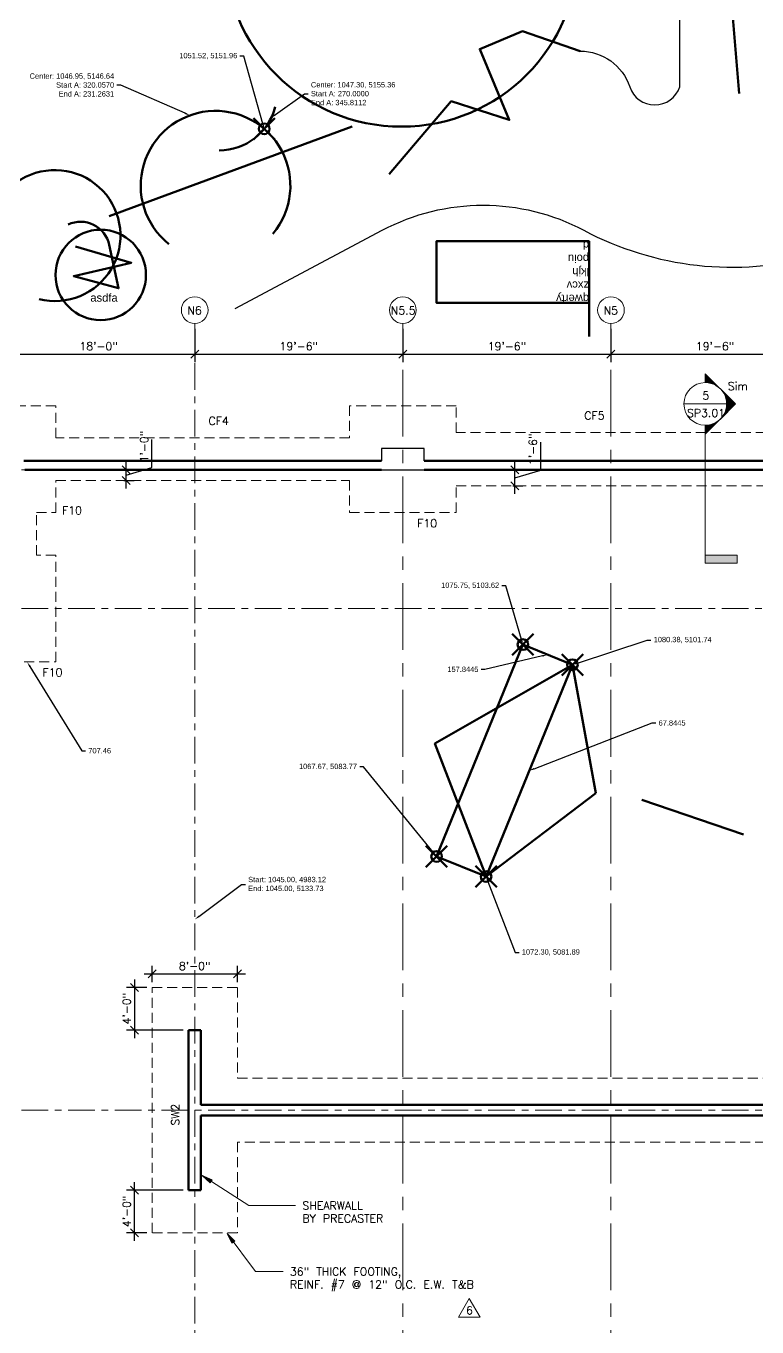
# Model space of a CAD drawing. Header units: feet. Extents: x 910 to 1330, y 4938 to 5224.
# Drawn here: x 1029.2 to 1097.7, y 5039.7 to 5161.6 of the extents above; entities that cross this region are included whole.
import ezdxf
from ezdxf import colors
from ezdxf.entities.mleader import LeaderData, LeaderLine
from ezdxf.math import Vec2, Vec3

# ---------------------------------------------------------------- set-up
doc = ezdxf.new("R2010")
doc.units = ezdxf.units.FT
doc.header["$LTSCALE"] = 5
doc.header["$MEASUREMENT"] = 0
doc.header["$PDMODE"] = 35
doc.header["$PDSIZE"] = 1
for name, pattern in [('CENTER', [2, 1.25, -0.25, 0.25, -0.25]), ('Grid Line 1_2_', [0.875, 0.5, -0.125, 0.125, -0.125]), ('Hidden', [0.28125, 0.1875, -0.09375])]:
    doc.linetypes.add(name, pattern=pattern)
doc.layers.get('0').update_dxf_attribs({"color": 250})
doc.layers.get('Defpoints').update_dxf_attribs({"color": 250})
for name, color, linetype, lineweight in [('A-ANNO-DIMS', 250, 'Continuous', 9), ('A-DETL-MBND', 5, 'Hidden', 9), ('A-WALL', 250, 'Continuous', 13), ('G-ANNO-REVC-IDEN', 250, 'Continuous', 9), ('G-ANNO-SYMB', 250, 'Continuous', 9), ('G-ANNO-TEXT', 250, 'Continuous', 9), ('G-ANNO-TTLB-WIDE', 250, 'Continuous', 50), ('S-COLS', 250, 'Continuous', 9), ('S-FNDN-IDEN', 250, 'Continuous', 9), ('S-GRID', 1, 'CENTER', 9), ('S-GRID-IDEN', 1, 'Continuous', 9)]:
    doc.layers.add(name, color=color, linetype=linetype, lineweight=lineweight)
doc.layers.add('TEST', color=3, linetype='Continuous')
doc.styles.get("Standard").update_dxf_attribs({"font": 'arial.ttf'})
doc.styles.add('txt_also', font='txt.shx')
doc.dimstyles.new('Linear_-_3_32__Arial', dxfattribs={"dimtxt": 0.75, "dimasz": 0.75, "dimexe": 0.75, "dimexo": 0.5, "dimgap": 0.35, "dimtad": 1, "dimdec": 4, "dimlfac": 12, "dimrnd": 0.0625, "dimzin": 3, "dimdsep": 46, "dimlunit": 4, "dimtxsty": 'txt_also', "dimblk1": 'OBLIQUE', "dimblk2": 'OBLIQUE', "dimsah": 1, "dimcen": 0.09, "dimdle": 0.75, "dimazin": 0, "dimtfac": 1, "dimtdec": 4, "dimtmove": 1, "dimatfit": 2, "dimfxl": 1, "dimtvp": 1, "dimfrac": 2, "dimtolj": 1, "dimtzin": 0, "dimarcsym": 2})

# ---------------------------------------------------------------- blocks, each defined once
blk = doc.blocks.new('Grid - Tag_Column_Grid_Head-327277-NORTH GARAGE FOUNDATION PLAN')
at = {"layer": 'S-GRID-IDEN'}
blk.add_circle((0, 0), 0.156, dxfattribs=at)
blk = doc.blocks.new('_Oblique')
at = {"color": 0, "linetype": 'ByBlock', "lineweight": -2}
blk.add_line((-0.5, -0.5), (0.5, 0.5), dxfattribs=at)
blk = doc.blocks.new('*D9')
at = {"layer": 'A-ANNO-DIMS', "color": 0, "lineweight": -2, "transparency": 16777216}
for p, q in [((1040.25, 5072.76), (1049.75, 5072.76)), ((1041, 5072), (1041, 5073.51)), ((1049, 5072), (1049, 5073.51))]:
    blk.add_line(p, q, dxfattribs=at)
at = {"layer": 'Defpoints', "color": 0, "transparency": 16777216}
for p in [(1049, 5072.76), (1041, 5071.5), (1049, 5071.5)]:
    blk.add_point(p, dxfattribs=at)
at = {"layer": 'A-ANNO-DIMS', "color": 0, "lineweight": -2, "transparency": 16777216, "xscale": 0.75, "yscale": 0.75, "zscale": 0.75, "rotation": 180}
blk.add_blockref('_Oblique', (1041, 5072.76), dxfattribs=at)
at = {"layer": 'A-ANNO-DIMS', "color": 0, "lineweight": -2, "transparency": 16777216, "xscale": 0.75, "yscale": 0.75, "zscale": 0.75}
blk.add_blockref('_Oblique', (1049, 5072.76), dxfattribs=at)
at = {"layer": 'A-ANNO-DIMS', "color": 0, "transparency": 16777216, "insert": (1045, 5073.5), "char_height": 0.75, "width": 3.2068, "attachment_point": 5, "style": 'txt_also'}
blk.add_mtext('\\A1;8\'-0"', dxfattribs=at)
blk = doc.blocks.new('*D16')
at = {"layer": 'A-ANNO-DIMS', "color": 0, "lineweight": -2, "transparency": 16777216}
for p, q in [((1077.43, 5119.98), (1077.43, 5122.6)), ((1074.8, 5120), (1075.75, 5120)), ((1075, 5117.75), (1075, 5120.75)), ((1075, 5119.25), (1077.43, 5119.98)), ((1074.8, 5118.5), (1075.75, 5118.5))]:
    blk.add_line(p, q, dxfattribs=at)
at = {"layer": 'Defpoints', "color": 0, "transparency": 16777216}
for p in [(1074.3, 5120), (1075, 5120), (1074.3, 5118.5)]:
    blk.add_point(p, dxfattribs=at)
at = {"layer": 'A-ANNO-DIMS', "color": 0, "lineweight": -2, "transparency": 16777216, "xscale": 0.75, "yscale": 0.75, "zscale": 0.75}
for p, rotation in [((1075, 5120), 90), ((1075, 5118.5), 270)]:
    blk.add_blockref('_Oblique', p, dxfattribs=dict(at, rotation=rotation))
at = {"layer": 'A-ANNO-DIMS', "color": 0, "transparency": 16777216, "insert": (1076.69, 5121.93), "char_height": 0.75, "width": 3.2068, "attachment_point": 5, "rotation": 90, "style": 'txt_also'}
blk.add_mtext('\\A1;1\'-6"', dxfattribs=at)
blk = doc.blocks.new('*D17')
at = {"layer": 'A-ANNO-DIMS', "color": 0, "lineweight": -2, "transparency": 16777216}
for p, q in [((1040.99, 5120.23), (1040.99, 5122.85)), ((1038.36, 5120), (1039.32, 5120)), ((1038.57, 5118.25), (1038.57, 5120.75)), ((1038.57, 5119.5), (1040.99, 5120.23)), ((1038.36, 5119), (1039.32, 5119))]:
    blk.add_line(p, q, dxfattribs=at)
at = {"layer": 'Defpoints', "color": 0, "transparency": 16777216}
for p in [(1037.86, 5120), (1038.57, 5120), (1037.86, 5119)]:
    blk.add_point(p, dxfattribs=at)
at = {"layer": 'A-ANNO-DIMS', "color": 0, "lineweight": -2, "transparency": 16777216, "xscale": 0.75, "yscale": 0.75, "zscale": 0.75}
for p, rotation in [((1038.57, 5120), 90), ((1038.57, 5119), 270)]:
    blk.add_blockref('_Oblique', p, dxfattribs=dict(at, rotation=rotation))
at = {"layer": 'A-ANNO-DIMS', "color": 0, "transparency": 16777216, "insert": (1040.26, 5122.18), "char_height": 0.75, "width": 3.2068, "attachment_point": 5, "rotation": 90, "style": 'txt_also'}
blk.add_mtext('\\A1;1\'-0"', dxfattribs=at)
blk = doc.blocks.new('Section - 3_32_ x 3_8_-18514-NORTH GARAGE FOUNDATION PLAN')
at = {"layer": 'G-ANNO-SYMB'}
blk.add_hatch(color=256, dxfattribs=at).paths.add_polyline_path([(0, 0.375), (0, 0), (-0.09375, 0), (-0.09375, 0.375)], flags=0)
for p, q in [((0, 0.375), (-0.09375, 0.375)), ((-0.09375, 0.375), (-0.09375, 0)), ((0, 0), (0, 0.375)), ((-0.09375, 0), (0, 0))]:
    blk.add_line(p, q, dxfattribs=at)
blk = doc.blocks.new('Section - Section Head - Filled-1526-NORTH GARAGE FOUNDATION PLAN')
at = {"layer": 'G-ANNO-SYMB'}
h = blk.add_hatch(color=256, dxfattribs=at)
edge = h.paths.add_edge_path(flags=0)
edge.add_line((-0.427, 0.177), (-0.25, 0.354))
edge.add_line((-0.25, 0.354), (-0.25, 0.25))
edge.add_arc((-0.25, 0), 0.25, 90, 135)
h = blk.add_hatch(color=256, dxfattribs=at)
edge = h.paths.add_edge_path(flags=0)
edge.add_arc((-0.25, 0), 0.25, 45, 90)
edge.add_line((-0.25, 0.25), (-0.25, 0.354))
edge.add_line((-0.25, 0.354), (-0.073, 0.177))
h = blk.add_hatch(color=256, dxfattribs=at)
edge = h.paths.add_edge_path(flags=0)
edge.add_arc((-0.25, 0), 0.25, 137.9216, 180)
edge.add_line((-0.5, 0), (-0.604, 0))
edge.add_line((-0.604, 0), (-0.436, 0.168))
h = blk.add_hatch(color=256, dxfattribs=at)
edge = h.paths.add_edge_path(flags=0)
edge.add_line((-0.064, 0.168), (0.104, 0))
edge.add_line((0.104, 0), (0, 0))
edge.add_arc((-0.25, 0), 0.25, 0, 42.0784)
for p, q in [((-0.25, 0.354), (-0.604, 0)), ((-0.25, 0.354), (-0.427, 0.177)), ((-0.25, 0.354), (0.104, 0)), ((-0.25, 0.25), (-0.25, 0.354)), ((-0.073, 0.177), (-0.25, 0.354)), ((-0.25, 0.354), (-0.25, 0.25)), ((-0.436, 0.168), (-0.604, 0)), ((0.104, 0), (-0.064, 0.168)), ((-0.5, 0), (-0.604, 0)), ((-0.604, 0), (-0.5, 0)), ((0, 0), (0.104, 0)), ((0, 0), (0.104, 0))]:
    blk.add_line(p, q, dxfattribs=at)
for start, end in [(360, 180), (180, 360)]:
    blk.add_arc((-0.25, 0), 0.25, start, end, dxfattribs=at)
blk = doc.blocks.new('*D29')
at = {"layer": 'A-ANNO-DIMS', "color": 0, "lineweight": -2, "transparency": 16777216}
for p, q in [((1040.5, 5071.5), (1038.62, 5071.5)), ((1039.37, 5072.25), (1039.37, 5066.75)), ((1043.92, 5067.5), (1038.62, 5067.5))]:
    blk.add_line(p, q, dxfattribs=at)
at = {"layer": 'Defpoints', "color": 0, "transparency": 16777216}
for p in [(1041, 5071.5), (1039.37, 5067.5), (1044.42, 5067.5)]:
    blk.add_point(p, dxfattribs=at)
at = {"layer": 'A-ANNO-DIMS', "color": 0, "lineweight": -2, "transparency": 16777216, "xscale": 0.75, "yscale": 0.75, "zscale": 0.75}
for p, rotation in [((1039.37, 5071.5), 90), ((1039.37, 5067.5), 270)]:
    blk.add_blockref('_Oblique', p, dxfattribs=dict(at, rotation=rotation))
at = {"layer": 'A-ANNO-DIMS', "color": 0, "transparency": 16777216, "insert": (1038.63, 5069.5), "char_height": 0.75, "width": 3.2068, "attachment_point": 5, "rotation": 90, "style": 'txt_also'}
blk.add_mtext('\\A1;4\'-0"', dxfattribs=at)
blk = doc.blocks.new('*D32')
at = {"layer": 'A-ANNO-DIMS', "color": 0, "lineweight": -2, "transparency": 16777216}
for p, q in [((1039.37, 5047.75), (1039.37, 5053.25)), ((1043.92, 5052.5), (1038.62, 5052.5)), ((1040.5, 5048.5), (1038.62, 5048.5))]:
    blk.add_line(p, q, dxfattribs=at)
at = {"layer": 'Defpoints', "color": 0, "transparency": 16777216}
for p in [(1039.37, 5052.5), (1044.42, 5052.5), (1041, 5048.5)]:
    blk.add_point(p, dxfattribs=at)
at = {"layer": 'A-ANNO-DIMS', "color": 0, "lineweight": -2, "transparency": 16777216, "xscale": 0.75, "yscale": 0.75, "zscale": 0.75}
for p, rotation in [((1039.37, 5052.5), 90), ((1039.37, 5048.5), 270)]:
    blk.add_blockref('_Oblique', p, dxfattribs=dict(at, rotation=rotation))
at = {"layer": 'A-ANNO-DIMS', "color": 0, "transparency": 16777216, "insert": (1038.63, 5050.5), "char_height": 0.75, "width": 3.2068, "attachment_point": 5, "rotation": 90, "style": 'txt_also'}
blk.add_mtext('\\A1;4\'-0"', dxfattribs=at)
blk = doc.blocks.new('Revision Tag - Revision Tag-1868994-NORTH GARAGE FOUNDATION PLAN')
at = {"layer": 'G-ANNO-REVC-IDEN'}
for p, q in [((0, 0.138), (-0.126, -0.08)), ((0, 0.138), (0.126, -0.08)), ((-0.126, -0.08), (0.126, -0.08))]:
    blk.add_line(p, q, dxfattribs=at)
blk = doc.blocks.new('*D36')
at = {"layer": 'A-ANNO-DIMS', "color": 0, "lineweight": -2, "transparency": 16777216}
for p, q in [((1027, 5134.01), (1027, 5130.1)), ((1045, 5133.23), (1045, 5130.1)), ((1026.25, 5130.85), (1045.75, 5130.85))]:
    blk.add_line(p, q, dxfattribs=at)
at = {"layer": 'Defpoints', "color": 0, "transparency": 16777216}
for p in [(1027, 5134.51), (1045, 5133.73), (1045, 5130.85)]:
    blk.add_point(p, dxfattribs=at)
at = {"layer": 'A-ANNO-DIMS', "color": 0, "lineweight": -2, "transparency": 16777216, "xscale": 0.75, "yscale": 0.75, "zscale": 0.75, "rotation": 180}
blk.add_blockref('_Oblique', (1027, 5130.85), dxfattribs=at)
at = {"layer": 'A-ANNO-DIMS', "color": 0, "lineweight": -2, "transparency": 16777216, "xscale": 0.75, "yscale": 0.75, "zscale": 0.75}
blk.add_blockref('_Oblique', (1045, 5130.85), dxfattribs=at)
at = {"layer": 'A-ANNO-DIMS', "color": 0, "transparency": 16777216, "insert": (1036, 5131.59), "char_height": 0.75, "attachment_point": 5, "style": 'txt_also'}
blk.add_mtext('\\A1;18\'-0"', dxfattribs=at)
blk = doc.blocks.new('*D37')
at = {"layer": 'A-ANNO-DIMS', "color": 0, "lineweight": -2, "transparency": 16777216}
for p, q in [((1045, 5133.23), (1045, 5130.1)), ((1064.5, 5133.23), (1064.5, 5130.1)), ((1044.25, 5130.85), (1065.25, 5130.85))]:
    blk.add_line(p, q, dxfattribs=at)
at = {"layer": 'Defpoints', "color": 0, "transparency": 16777216}
for p in [(1045, 5133.73), (1064.5, 5133.73), (1064.5, 5130.85)]:
    blk.add_point(p, dxfattribs=at)
at = {"layer": 'A-ANNO-DIMS', "color": 0, "lineweight": -2, "transparency": 16777216, "xscale": 0.75, "yscale": 0.75, "zscale": 0.75, "rotation": 180}
blk.add_blockref('_Oblique', (1045, 5130.85), dxfattribs=at)
at = {"layer": 'A-ANNO-DIMS', "color": 0, "lineweight": -2, "transparency": 16777216, "xscale": 0.75, "yscale": 0.75, "zscale": 0.75}
blk.add_blockref('_Oblique', (1064.5, 5130.85), dxfattribs=at)
at = {"layer": 'A-ANNO-DIMS', "color": 0, "transparency": 16777216, "insert": (1054.75, 5131.59), "char_height": 0.75, "attachment_point": 5, "style": 'txt_also'}
blk.add_mtext('\\A1;19\'-6"', dxfattribs=at)
blk = doc.blocks.new('*D38')
at = {"layer": 'A-ANNO-DIMS', "color": 0, "lineweight": -2, "transparency": 16777216}
for p, q in [((1064.5, 5133.23), (1064.5, 5130.1)), ((1084, 5133.23), (1084, 5130.1)), ((1063.75, 5130.85), (1084.75, 5130.85))]:
    blk.add_line(p, q, dxfattribs=at)
at = {"layer": 'Defpoints', "color": 0, "transparency": 16777216}
for p in [(1064.5, 5133.73), (1084, 5133.73), (1084, 5130.85)]:
    blk.add_point(p, dxfattribs=at)
at = {"layer": 'A-ANNO-DIMS', "color": 0, "lineweight": -2, "transparency": 16777216, "xscale": 0.75, "yscale": 0.75, "zscale": 0.75, "rotation": 180}
blk.add_blockref('_Oblique', (1064.5, 5130.85), dxfattribs=at)
at = {"layer": 'A-ANNO-DIMS', "color": 0, "lineweight": -2, "transparency": 16777216, "xscale": 0.75, "yscale": 0.75, "zscale": 0.75}
blk.add_blockref('_Oblique', (1084, 5130.85), dxfattribs=at)
at = {"layer": 'A-ANNO-DIMS', "color": 0, "transparency": 16777216, "insert": (1074.25, 5131.59), "char_height": 0.75, "attachment_point": 5, "style": 'txt_also'}
blk.add_mtext('\\A1;19\'-6"', dxfattribs=at)
blk = doc.blocks.new('*D39')
at = {"layer": 'A-ANNO-DIMS', "color": 0, "lineweight": -2, "transparency": 16777216}
for p, q in [((1084, 5133.23), (1084, 5130.1)), ((1103.5, 5133.23), (1103.5, 5130.1)), ((1083.25, 5130.85), (1104.25, 5130.85))]:
    blk.add_line(p, q, dxfattribs=at)
at = {"layer": 'Defpoints', "color": 0, "transparency": 16777216}
for p in [(1084, 5133.73), (1103.5, 5133.73), (1103.5, 5130.85)]:
    blk.add_point(p, dxfattribs=at)
at = {"layer": 'A-ANNO-DIMS', "color": 0, "lineweight": -2, "transparency": 16777216, "xscale": 0.75, "yscale": 0.75, "zscale": 0.75, "rotation": 180}
blk.add_blockref('_Oblique', (1084, 5130.85), dxfattribs=at)
at = {"layer": 'A-ANNO-DIMS', "color": 0, "lineweight": -2, "transparency": 16777216, "xscale": 0.75, "yscale": 0.75, "zscale": 0.75}
blk.add_blockref('_Oblique', (1103.5, 5130.85), dxfattribs=at)
at = {"layer": 'A-ANNO-DIMS', "color": 0, "transparency": 16777216, "insert": (1093.75, 5131.59), "char_height": 0.75, "attachment_point": 5, "style": 'txt_also'}
blk.add_mtext('\\A1;19\'-6"', dxfattribs=at)
blk = doc.blocks.new('dzz')
blk.add_lwpolyline([(-2.33, 2.45), (2.91, 0.93), (-2.49, -0.32), (1.72, -1.45), (0.84, 2.61, 0.483048), (-3, 4.52, 1.983233)], format="xyb")
blk.add_arc((-4.25, 3.48), 6.14, 255.9714, 190.063)
at = {"layer": 'G-ANNO-TTLB-WIDE'}
blk.add_circle((0.04, -0.21), 4.24, dxfattribs=at)
at = {"insert": (-0.93, -1.96), "char_height": 0.75, "width": 2.5759, "attachment_point": 1}
blk.add_mtext('asdfa', dxfattribs=at)

msp = doc.modelspace()

# ---------------------------------------------------------------- hatches: boundary and pattern name
at = {"layer": 'G-ANNO-TEXT'}
for points in [[(1045.6985348, 5053.8703133), (1046.4434787, 5053.1802772), (1046.6345593, 5053.4766773)], [(1048.0332982, 5048.4231276), (1048.4889192, 5047.5156582), (1048.7718147, 5047.7262168)]]:
    msp.add_hatch(color=7, dxfattribs=at).paths.add_polyline_path(points, flags=0)

# ---------------------------------------------------------------- linework, layer by layer
at = {"layer": 'A-DETL-MBND'}
for p, q in [((1041, 5071.5), (1049, 5071.5)), ((1041, 5048.5), (1041, 5071.5)), ((1049, 5071.5), (1049, 5063)), ((1049, 5063), (1157.5, 5063)), ((1157.5, 5057), (1049, 5057)), ((1049, 5057), (1049, 5048.5)), ((1049, 5048.5), (1041, 5048.5))]:
    msp.add_line(p, q, dxfattribs=at)
for points in [[(1175, 5125), (1147.5, 5125), (1147.5, 5126), (1137.5, 5126), (1137.5, 5124), (1108.5, 5124), (1108.5, 5126), (1098.5, 5126), (1098.5, 5123.5), (1069.5, 5123.5), (1069.5, 5126), (1059.5, 5126), (1059.5, 5123), (1032, 5123), (1032, 5126), (1022, 5126)], [(1022, 5102), (1032, 5102), (1032, 5112), (1030.1770833, 5112), (1030.1770833, 5116), (1032, 5116), (1032, 5119), (1059.5, 5119), (1059.5, 5116), (1069.5, 5116), (1069.5, 5118.5), (1098.5, 5118.5), (1098.5, 5116), (1108.5, 5116), (1108.5, 5118), (1137.5, 5118), (1137.5, 5116), (1147.5, 5116), (1147.5, 5118), (1175, 5118)]]:
    msp.add_lwpolyline(points, dxfattribs=at)
at = {"layer": 'A-WALL', "lineweight": 50}
for p, q in [((1062.5, 5120.8333333), (1029, 5120.8333333)), ((1029.09375, 5120), (1062.5, 5120)), ((1101.5, 5120.8333333), (1066.5, 5120.8333333)), ((1066.5, 5120), (1101.5, 5120)), ((1045.5833333, 5067.5), (1044.4166667, 5067.5)), ((1044.4166667, 5067.5), (1044.4166667, 5052.5)), ((1045.5833333, 5060.5), (1045.5833333, 5067.5)), ((1161.4166667, 5060.5), (1045.5833333, 5060.5)), ((1045.5833333, 5059.5), (1161.4166667, 5059.5)), ((1045.5833333, 5052.5), (1045.5833333, 5059.5)), ((1044.4166667, 5052.5), (1045.5833333, 5052.5))]:
    msp.add_line(p, q, dxfattribs=at)
at = {"layer": 'G-ANNO-SYMB'}
for p, q in [((1090.8348198, 5126.179811), (1094.8348198, 5126.179811)), ((1092.8348198, 5124.179811), (1092.8348198, 5112.0023608))]:
    msp.add_line(p, q, dxfattribs=at)
at = {"layer": 'G-ANNO-TEXT', "color": 7}
for p, q in [((1045.6985348, 5053.8703133), (1046.4434787, 5053.1802772)), ((1046.6345593, 5053.4766773), (1045.6985348, 5053.8703133)), ((1045.6985348, 5053.8703133), (1050.0761422, 5051.0481953)), ((1046.4434787, 5053.1802772), (1046.6345593, 5053.4766773)), ((1050.0761422, 5051.0481953), (1054.4537495, 5051.0481953)), ((1048.0332982, 5048.4231276), (1048.4889192, 5047.5156582)), ((1048.7718147, 5047.7262168), (1048.0332982, 5048.4231276)), ((1048.0332982, 5048.4231276), (1050.6838474, 5044.8619892)), ((1048.4889192, 5047.5156582), (1048.7718147, 5047.7262168)), ((1050.6838474, 5044.8619892), (1053.2832814, 5044.8619892))]:
    msp.add_line(p, q, dxfattribs=at)
at = {"layer": 'G-ANNO-TTLB-WIDE'}
for p, q in [((1095.353657, 5163.1378696), (1096.0088086, 5155.2816561)), ((1075.7026297, 5161.1031099), (1081.1201469, 5159.2520979)), ((1063.2139791, 5147.7221497), (1069.0288688, 5154.5478789)), ((1036.9881236, 5143.7947333), (1059.7419151, 5152.1749268)), ((1067.6667264, 5083.77129), (1075.7507848, 5103.6247191)), ((1080.3816032, 5101.73911), (1075.7507848, 5103.6247191)), ((1072.2975447, 5081.885681), (1080.3816032, 5101.73911)), ((1082.5738898, 5089.6901325), (1072.2975447, 5081.885681)), ((1096.4235219, 5085.8310554), (1086.8796039, 5089.0856968)), ((1072.2975447, 5081.885681), (1067.6667264, 5083.77129))]:
    msp.add_line(p, q, dxfattribs=at)
at = {"layer": 'G-ANNO-TTLB-WIDE', "color": 221, "ltscale": 10}
msp.add_line((1081.9460296, 5135.6666015), (1081.9460296, 5132.5112926), dxfattribs=at)
at = {"layer": 'G-ANNO-TTLB-WIDE'}
for points in [[(1069.0288688, 5154.5478789), (1074.474559, 5152.7953271), (1071.7055631, 5159.4365771), (1075.7026297, 5161.1031099)], [(1072.2975447, 5081.885681), (1067.5019168, 5094.3454192), (1080.3816032, 5101.73911), (1082.5738898, 5089.6901325)]]:
    msp.add_lwpolyline(points, dxfattribs=at)
at = {"layer": 'G-ANNO-TTLB-WIDE', "color": 221, "ltscale": 10}
msp.add_lwpolyline([(1081.9460296, 5135.6666015), (1067.6460296, 5135.6666015), (1067.6460296, 5141.4288798), (1081.9460296, 5141.4288798)], close=True, dxfattribs=at)
msp.add_circle((1064.3724048, 5168.7480264), 16.5782843, dxfattribs=at)
at = {"layer": 'G-ANNO-TTLB-WIDE'}
for centre, radius, start, end in [((1047.2953951, 5155.3613639), 5.4182785, 270, 345.811158155), ((1046.9529031, 5146.638487), 7.0118647, 320.057037413, 231.263058906)]:
    msp.add_arc(centre, radius, start, end, dxfattribs=at)
for p in [(1051.5154042, 5151.9629429), (1075.7507848, 5103.6247191), (1080.3816032, 5101.73911), (1067.6667264, 5083.77129), (1072.2975447, 5081.885681)]:
    msp.add_point(p, dxfattribs=at)
at = {"layer": 'S-COLS', "lineweight": 30}
for p, q in [((1066.5, 5122), (1062.5, 5122)), ((1062.5, 5122), (1062.5, 5120.8333333)), ((1066.5, 5120.8333333), (1066.5, 5122)), ((1062.5, 5120), (1066.5, 5120))]:
    msp.add_line(p, q, dxfattribs=at)
at = {"layer": 'S-GRID', "linetype": 'Grid Line 1_2_'}
for p, q in [((1045, 4983.1206391), (1045, 5133.7266495)), ((1223.7579736, 5120), (987.5957821, 5120)), ((1223.7579736, 5107), (987.5957821, 5107)), ((1223.7579736, 5060), (987.5957821, 5060))]:
    msp.add_line(p, q, dxfattribs=at)
at = {"layer": 'S-GRID'}
for p, q in [((1064.5, 4983.1206391), (1064.5, 5133.7266495)), ((1084, 4983.1206391), (1084, 5133.7266495))]:
    msp.add_line(p, q, dxfattribs=at)
at = {"layer": 'TEST'}
for points in [[(1081.1201469, 5159.2520979, -0.3238352581), (1085.7562183, 5155.8976753, 0.7235485249), (1090.4405513, 5155.8976753), (1090.4405513, 5162.9355334), (1083.7252481, 5162.4772542)], [(1048.7784133, 5135.121209), (1062.5765055, 5142.4592522, -0.2493720334), (1081.4580776, 5142.4592522, 0.1911698935), (1103.1638082, 5140.0401164), (1117.1232785, 5134.3148264)]]:
    msp.add_lwpolyline(points, format="xyb", dxfattribs=at)

# ---------------------------------------------------------------- block references
at = {"layer": 'G-ANNO-REVC-IDEN', "xscale": 7.999999999999992, "yscale": 7.999999999999992, "zscale": 7.999999999999992}
msp.add_blockref('Revision Tag - Revision Tag-1868994-NORTH GARAGE FOUNDATION PLAN', (1070.7281813, 5041.2378911), dxfattribs=at)
at = {"layer": 'G-ANNO-SYMB', "xscale": 7.999999999999992, "yscale": 7.999999999999992, "zscale": 7.999999999999992, "rotation": 269.9999999999997}
msp.add_blockref('Section - Section Head - Filled-1526-NORTH GARAGE FOUNDATION PLAN', (1092.8348198, 5124.179811), dxfattribs=at)
at = {"layer": 'G-ANNO-SYMB', "extrusion": (0, 0, -1), "xscale": 7.999999999999992, "yscale": 7.999999999999992, "zscale": 7.999999999999992, "rotation": 90.00000000000055}
msp.add_blockref('Section - 3_32_ x 3_8_-18514-NORTH GARAGE FOUNDATION PLAN', (-1092.8348198, 5112.0023608), dxfattribs=at)
at = {"layer": 'G-ANNO-TTLB-WIDE'}
msp.add_blockref('dzz', (1036.152716, 5138.4792724), dxfattribs=at)
at = {"layer": 'S-GRID-IDEN', "xscale": 7.999999999999992, "yscale": 7.999999999999992, "zscale": 7.999999999999992}
for p in [(1045, 5134.9766495), (1064.5, 5134.9766495), (1084, 5134.9766495)]:
    msp.add_blockref('Grid - Tag_Column_Grid_Head-327277-NORTH GARAGE FOUNDATION PLAN', p, dxfattribs=at)

# ---------------------------------------------------------------- texts
at = {"layer": 'G-ANNO-REVC-IDEN', "insert": (1070.4329078, 5041.604399), "char_height": 0.75, "width": 0.707, "attachment_point": 1, "style": 'txt_also'}
msp.add_mtext('6', dxfattribs=at)
at = {"layer": 'G-ANNO-SYMB', "char_height": 0.75, "attachment_point": 1, "style": 'txt_also'}
for s, insert, width in [('5', (1092.5580718, 5127.338864), 0.707), ('Sim', (1094.949902, 5128.22484), 2.222), ('SP3.01', (1091.1202765, 5125.7025104), 4.1915)]:
    msp.add_mtext(s, dxfattribs=dict(at, insert=insert, width=width))
at = {"layer": 'G-ANNO-TEXT', "color": 7, "insert": (1042.8086422, 5058.5410663), "char_height": 0.75, "width": 2.828, "attachment_point": 1, "rotation": 90, "style": 'txt_also'}
msp.add_mtext('SW2', dxfattribs=at)
at = {"layer": 'G-ANNO-TEXT', "color": 7, "char_height": 0.75, "attachment_point": 1, "style": 'txt_also'}
for s, insert, width in [('SHEARWALL', (1055.0937495, 5051.4231953), 7.979), ('BY PRECASTER', (1055.0937495, 5050.214862), 9.92325), ('36" THICK FOOTING,', (1053.9232814, 5045.2369892), 12.625), ('REINF. #7 @ 12" O.C. E.W. T&B', (1053.9232814, 5044.0286558), 18.887)]:
    msp.add_mtext(s, dxfattribs=dict(at, insert=insert, width=width))
at = {"layer": 'G-ANNO-TTLB-WIDE', "color": 221, "ltscale": 10, "insert": (1081.9460296, 5135.6666015), "char_height": 0.75, "attachment_point": 1, "rotation": 180}
msp.add_mtext_dynamic_manual_height_columns('{\\C5;qwerty\\Pzxcv}\\Plkjh\\Ppoiu\\Pd', width=14.29789626, gutter_width=3.75, heights=[0], dxfattribs=at)
at = {"layer": 'S-FNDN-IDEN', "char_height": 0.75, "attachment_point": 1, "style": 'txt_also'}
for s, insert, width in [('CF4', (1046.2994368, 5124.9621824), 2.424), ('CF5', (1081.4994528, 5125.4621824), 2.424), ('F10', (1032.5733062, 5116.5795027), 2.19675), ('F10', (1065.8481904, 5115.3700539), 2.19675), ('F10', (1030.7402353, 5101.3910333), 2.19675)]:
    msp.add_mtext(s, dxfattribs=dict(at, insert=insert, width=width))
at = {"layer": 'S-GRID-IDEN', "char_height": 0.75, "attachment_point": 1, "style": 'txt_also'}
for s, insert, width in [('N6', (1044.3114266, 5135.316739), 1.64125), ('N5.5', (1063.3736313, 5135.316739), 2.70175), ('N5', (1083.3114266, 5135.316739), 1.64125)]:
    msp.add_mtext(s, dxfattribs=dict(at, insert=insert, width=width))

# ---------------------------------------------------------------- dimensions: what is measured, and where the dimension line sits
at = {"layer": 'A-ANNO-DIMS'}
for base, p1, p2, override, picture, middle in [((1045, 5130.8523046), (1027, 5134.5063005), (1045, 5133.7266495), {"dimscale": 1, "dimpost": '<>'}, '*D36', (1036, 5131.5852344)), ((1064.5, 5130.8523046), (1045, 5133.7266495), (1064.5, 5133.7266495), {"dimscale": 1, "dimpost": '<>'}, '*D37', (1054.75, 5131.5852344)), ((1084, 5130.8523046), (1064.5, 5133.7266495), (1084, 5133.7266495), {"dimscale": 1, "dimpost": '<>'}, '*D38', (1074.25, 5131.5852344)), ((1103.5, 5130.8523046), (1084, 5133.7266495), (1103.5, 5133.7266495), {"dimscale": 1, "dimpost": '<>'}, '*D39', (1093.75, 5131.5852344)), ((1049, 5072.7649094), (1041, 5071.5), (1049, 5071.5), {"dimscale": 1, "dimpost": '<>', "dimfxl": 96}, '*D9', (1045, 5073.4978391))]:
    dim = msp.add_linear_dim(base=base, p1=p1, p2=p2, dimstyle='Linear_-_3_32__Arial', override=override, dxfattribs=at)
    dim.commit()
    dim.dimension.update_dxf_attribs({"geometry": picture, "text_midpoint": middle})
for base, p1, p2, override, picture, middle in [((1038.569331, 5120), (1037.8622243, 5119), (1037.8622243, 5120), {"dimscale": 1, "dimpost": '<>', "dimfxl": 12}, '*D17', (1040.2601905, 5120.5771368)), ((1075.0032268, 5120), (1074.29612, 5118.5), (1074.29612, 5120), {"dimscale": 1, "dimpost": '<>', "dimfxl": 18}, '*D16', (1076.6940863, 5120.3271368)), ((1039.3677228, 5067.5), (1041, 5071.5), (1044.4166667, 5067.5), {"dimscale": 1, "dimpost": '<>', "dimfxl": 63.126856}, '*D29', (1038.634793, 5069.5)), ((1039.3677228, 5052.5), (1041, 5048.5), (1044.4166667, 5052.5), {"dimscale": 1, "dimpost": '<>', "dimfxl": 63.126856}, '*D32', (1038.634793, 5050.5))]:
    dim = msp.add_linear_dim(base=base, p1=p1, p2=p2, angle=90, dimstyle='Linear_-_3_32__Arial', override=override, dxfattribs=at)
    dim.commit()
    dim.dimension.update_dxf_attribs({"geometry": picture, "text_midpoint": middle})

# ---------------------------------------------------------------- leaders
at = {"layer": 'G-ANNO-TTLB-WIDE'}
ml = msp.add_multileader_mtext('Standard', dxfattribs=at)
ml.set_content('1051.52, 5151.96', color=256)
ml.set_leader_properties()
ml.build(insert=Vec2(0, 0))
ml.multileader.update_dxf_attribs({"text_left_attachment_type": 2, "text_right_attachment_type": 2, "dogleg_length": 0.36, "arrow_head_size": 0.5})
ctx = ml.context
ctx.base_point, ctx.char_height, ctx.arrow_head_size, ctx.landing_gap_size, ctx.plane_origin = Vec3(1043.4118511, 5158.7801335), 0.5, 0.5, 0.25, Vec3(1051.5154042, 5151.9629429)
ctx.left_attachment, ctx.right_attachment, ctx.text_align_type = 2, 2, 2
notes = []
notes.append((ctx, [(0, (1, 1, 0), (1049.6016601, 5158.7801335), (-1, 0), 0.36, [(0, [(1051.5154042, 5151.9629429)], 0, [])])]))
ctx.mtext.insert, ctx.mtext.alignment, ctx.mtext.flow_direction = Vec3(1048.9916601, 5159.0806109), 3, 5
ml = msp.add_multileader_mtext('Standard', dxfattribs=at)
ml.set_content('Center: 1046.95, 5146.64\\PStart A: 320.0570\\PEnd A: 231.2631', color=256)
ml.set_leader_properties()
ml.build(insert=Vec2(0, 0))
ml.multileader.update_dxf_attribs({"text_left_attachment_type": 2, "text_right_attachment_type": 2, "dogleg_length": 0.36, "arrow_head_size": 0.5})
ctx = ml.context
ctx.base_point, ctx.char_height, ctx.arrow_head_size, ctx.landing_gap_size, ctx.plane_origin = Vec3(1029.3507682, 5156.0639343), 0.5, 0.5, 0.25, Vec3(1044.5518455, 5153.2264434)
ctx.left_attachment, ctx.right_attachment, ctx.text_align_type = 2, 2, 2
notes.append((ctx, [(1, (1, 1, 0), (1038.0647927, 5156.0639343), (-1, 0), 0.36, [(0, [(1044.5518455, 5153.2264434)], 0, [])])]))
ctx.mtext.insert, ctx.mtext.alignment, ctx.mtext.flow_direction = Vec3(1037.4547927, 5157.1612513), 3, 5
ml = msp.add_multileader_mtext('Standard', dxfattribs=at)
ml.set_content('Center: 1047.30, 5155.36\\PStart A: 270.0000\\PEnd A: 345.8112', color=256)
ml.set_leader_properties()
ml.build(insert=Vec2(0, 0))
ml.multileader.update_dxf_attribs({"text_left_attachment_type": 2, "text_right_attachment_type": 2, "dogleg_length": 0.36, "arrow_head_size": 0.5})
ctx = ml.context
ctx.base_point, ctx.char_height, ctx.arrow_head_size, ctx.landing_gap_size, ctx.plane_origin = Vec3(1055.6373784, 5155.2486141), 0.5, 0.5, 0.25, Vec3(1052.1768206, 5153.0098907)
ctx.left_attachment, ctx.right_attachment = 2, 2
notes.append((ctx, [(0, (1, 1, 0), (1055.2773784, 5155.2486141), (1, 0), 0.36, [(0, [(1052.1768206, 5153.0098907)], 0, [])])]))
ctx.mtext.insert, ctx.mtext.flow_direction = Vec3(1055.8873784, 5156.3459311), 5
ml = msp.add_multileader_mtext('Standard', dxfattribs=at)
ml.set_content('1075.75, 5103.62', color=256)
ml.set_leader_properties()
ml.build(insert=Vec2(0, 0))
ml.multileader.update_dxf_attribs({"text_left_attachment_type": 2, "text_right_attachment_type": 2, "dogleg_length": 0.36, "arrow_head_size": 0.5})
ctx = ml.context
ctx.base_point, ctx.char_height, ctx.arrow_head_size, ctx.landing_gap_size, ctx.plane_origin = Vec3(1067.9495172, 5109.1390462), 0.5, 0.5, 0.25, Vec3(1075.7507848, 5103.6247191)
ctx.left_attachment, ctx.right_attachment, ctx.text_align_type = 2, 2, 2
notes.append((ctx, [(0, (1, 1, 0), (1074.1345514, 5109.1390462), (-1, 0), 0.36, [(0, [(1075.7507848, 5103.6247191)], 0, [])])]))
ctx.mtext.insert, ctx.mtext.alignment, ctx.mtext.flow_direction = Vec3(1073.5245514, 5109.4395236), 3, 5
ml = msp.add_multileader_mtext('Standard', dxfattribs=at)
ml.set_content('1080.38, 5101.74', color=256)
ml.set_leader_properties()
ml.build(insert=Vec2(0, 0))
ml.multileader.update_dxf_attribs({"text_left_attachment_type": 2, "text_right_attachment_type": 2, "dogleg_length": 0.36, "arrow_head_size": 0.5})
ctx = ml.context
ctx.base_point, ctx.char_height, ctx.arrow_head_size, ctx.landing_gap_size, ctx.plane_origin = Vec3(1087.748879, 5104.0505071), 0.5, 0.5, 0.25, Vec3(1080.3816032, 5101.73911)
ctx.left_attachment, ctx.right_attachment = 2, 2
notes.append((ctx, [(0, (1, 1, 0), (1087.388879, 5104.0505071), (1, 0), 0.36, [(0, [(1080.3816032, 5101.73911)], 0, [])])]))
ctx.mtext.insert, ctx.mtext.flow_direction = Vec3(1087.998879, 5104.3509846), 5
at = {"layer": 'G-ANNO-TTLB-WIDE', "ltscale": 10}
ml = msp.add_multileader_mtext('Standard', dxfattribs=at)
ml.set_content('707.46', color=256)
ml.set_leader_properties()
ml.build(insert=Vec2(0, 0))
ml.multileader.update_dxf_attribs({"text_left_attachment_type": 2, "text_right_attachment_type": 2, "dogleg_length": 0.36, "arrow_head_size": 0.5})
ctx = ml.context
ctx.base_point, ctx.char_height, ctx.arrow_head_size, ctx.landing_gap_size, ctx.plane_origin = Vec3(1034.7800896, 5093.6790334), 0.5, 0.5, 0.25, Vec3(1029.3009631, 5102)
ctx.left_attachment, ctx.right_attachment = 2, 2
notes.append((ctx, [(0, (1, 1, 0), (1034.4200896, 5093.6790334), (1, 0), 0.36, [(0, [(1029.3009631, 5102)], 0, [])])]))
ctx.mtext.insert, ctx.mtext.flow_direction = Vec3(1035.0300896, 5093.9343199), 5
at = {"layer": 'G-ANNO-TTLB-WIDE'}
ml = msp.add_multileader_mtext('Standard', dxfattribs=at)
ml.set_content('157.8445', color=256)
ml.set_leader_properties()
ml.build(insert=Vec2(0, 0))
ml.multileader.update_dxf_attribs({"text_left_attachment_type": 2, "text_right_attachment_type": 2, "dogleg_length": 0.36, "arrow_head_size": 0.5})
ctx = ml.context
ctx.base_point, ctx.char_height, ctx.arrow_head_size, ctx.landing_gap_size, ctx.plane_origin = Vec3(1068.5229105, 5101.3048757), 0.5, 0.5, 0.25, Vec3(1078.066194, 5102.6819146)
ctx.left_attachment, ctx.right_attachment, ctx.text_align_type = 2, 2, 2
notes.append((ctx, [(0, (1, 1, 0), (1072.1922557, 5101.3048757), (-1, 0), 0.36, [(0, [(1078.066194, 5102.6819146)], 0, [])])]))
ctx.mtext.insert, ctx.mtext.alignment, ctx.mtext.flow_direction = Vec3(1071.5822557, 5101.5601622), 3, 5
ml = msp.add_multileader_mtext('Standard', dxfattribs=at)
ml.set_content('67.8445', color=256)
ml.set_leader_properties()
ml.build(insert=Vec2(0, 0))
ml.multileader.update_dxf_attribs({"text_left_attachment_type": 2, "text_right_attachment_type": 2, "dogleg_length": 0.36, "arrow_head_size": 0.5})
ctx = ml.context
ctx.base_point, ctx.char_height, ctx.arrow_head_size, ctx.landing_gap_size, ctx.plane_origin = Vec3(1088.21114, 5096.2801665), 0.5, 0.5, 0.25, Vec3(1076.3395739, 5091.8123955)
ctx.left_attachment, ctx.right_attachment = 2, 2
notes.append((ctx, [(0, (1, 1, 0), (1087.85114, 5096.2801665), (1, 0), 0.36, [(0, [(1076.3395739, 5091.8123955)], 0, [])])]))
ctx.mtext.insert, ctx.mtext.flow_direction = Vec3(1088.46114, 5096.535453), 5
ml = msp.add_multileader_mtext('Standard', dxfattribs=at)
ml.set_content('1067.67, 5083.77', color=256)
ml.set_leader_properties()
ml.build(insert=Vec2(0, 0))
ml.multileader.update_dxf_attribs({"text_left_attachment_type": 2, "text_right_attachment_type": 2, "dogleg_length": 0.36, "arrow_head_size": 0.5})
ctx = ml.context
ctx.base_point, ctx.char_height, ctx.arrow_head_size, ctx.landing_gap_size, ctx.plane_origin = Vec3(1054.6268917, 5092.1590006), 0.5, 0.5, 0.25, Vec3(1067.6667264, 5083.77129)
ctx.left_attachment, ctx.right_attachment, ctx.text_align_type = 2, 2, 2
notes.append((ctx, [(0, (1, 1, 0), (1060.8170418, 5092.1590006), (-1, 0), 0.36, [(0, [(1067.6667264, 5083.77129)], 0, [])])]))
ctx.mtext.insert, ctx.mtext.alignment, ctx.mtext.flow_direction = Vec3(1060.2070418, 5092.4594781), 3, 5
ml = msp.add_multileader_mtext('Standard', dxfattribs=at)
ml.set_content('Start: 1045.00, 4983.12\\PEnd: 1045.00, 5133.73', color=256)
ml.set_leader_properties()
ml.build(insert=Vec2(0, 0))
ml.multileader.update_dxf_attribs({"text_left_attachment_type": 2, "text_right_attachment_type": 2, "dogleg_length": 0.36, "arrow_head_size": 0.5})
ctx = ml.context
ctx.base_point, ctx.char_height, ctx.arrow_head_size, ctx.landing_gap_size, ctx.plane_origin = Vec3(1049.7565576, 5081.1377166), 0.5, 0.5, 0.25, Vec3(1057.241698, 5076.8190531)
ctx.left_attachment, ctx.right_attachment = 2, 2
notes.append((ctx, [(1, (1, 1, 0), (1049.3965576, 5081.1377166), (1, 0), 0.36, [(0, [(1045, 5077.8582661)], 0, [])])]))
ctx.mtext.insert, ctx.mtext.flow_direction = Vec3(1050.0065576, 5081.859124), 5
ml = msp.add_multileader_mtext('Standard', dxfattribs=at)
ml.set_content('1072.30, 5081.89', color=256)
ml.set_leader_properties()
ml.build(insert=Vec2(0, 0))
ml.multileader.update_dxf_attribs({"text_left_attachment_type": 2, "text_right_attachment_type": 2, "dogleg_length": 0.36, "arrow_head_size": 0.5})
ctx = ml.context
ctx.base_point, ctx.char_height, ctx.arrow_head_size, ctx.landing_gap_size, ctx.plane_origin = Vec3(1075.3963273, 5074.7699256), 0.5, 0.5, 0.25, Vec3(1072.2975447, 5081.885681)
ctx.left_attachment, ctx.right_attachment = 2, 2
notes.append((ctx, [(0, (1, 1, 0), (1075.0363273, 5074.7699256), (1, 0), 0.36, [(0, [(1072.2975447, 5081.885681)], 0, [])])]))
ctx.mtext.insert, ctx.mtext.flow_direction = Vec3(1075.6463273, 5075.0704031), 5
for ctx, leaders in notes:
    for number, flags, end, landing, length, lines in leaders:
        leader = LeaderData()
        leader.index, (leader.has_last_leader_line, leader.has_dogleg_vector, leader.attachment_direction) = number, flags
        leader.last_leader_point, leader.dogleg_vector, leader.dogleg_length = Vec3(end), Vec3(landing), length
        for number, points, colour, breaks in lines:
            line = LeaderLine()
            line.index, line.vertices, line.color, line.breaks = number, Vec3.list(points), colors.encode_raw_color(colour), breaks
            leader.lines.append(line)
        ctx.leaders.append(leader)

doc.saveas('drawing.dxf')
